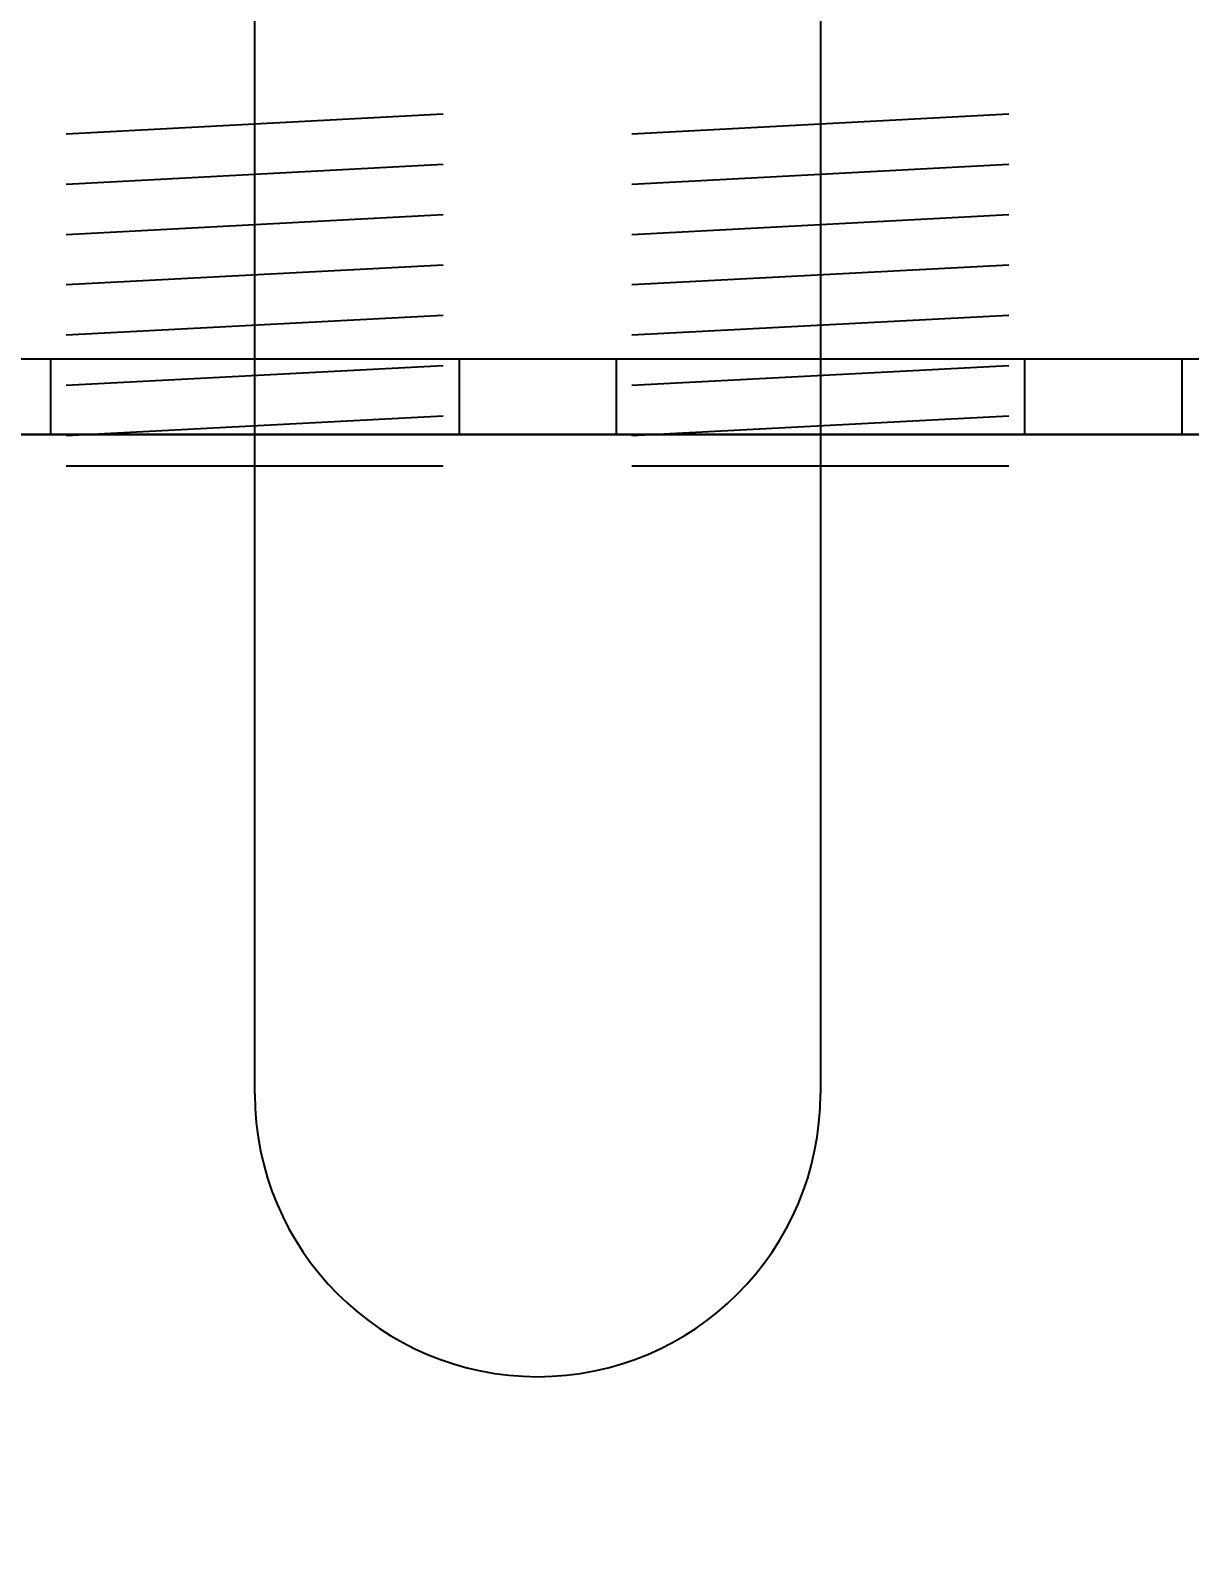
# Model space of a CAD drawing. Header units: millimetres. Extents: x 198973 to 311338, y 50799 to 196797.
# Drawn here: x 213985.5 to 214170, y 87119.6 to 87361.7 of the extents above; entities that cross this region are included whole.
import ezdxf

# ---------------------------------------------------------------- set-up
doc = ezdxf.new("R2010")
doc.units = ezdxf.units.MM
doc.header["$LTSCALE"] = 1000
doc.layers.add('PUB_HATCH', color=8, linetype='Continuous')
doc.layers.add('STAIR', color=2, linetype='Continuous')
doc.styles.add('DIM_FONT', font='SIMPLEX.shx', dxfattribs={"width": 0.8})
doc.dimstyles.new('DIMN', dxfattribs={"dimtxt": 300, "dimasz": 1, "dimexe": 250, "dimexo": 300, "dimgap": 150, "dimtad": 1, "dimdec": 0, "dimzin": 0, "dimdsep": 46, "dimtxsty": 'DIM_FONT', "dimblk": '_DIMX', "dimcen": 0.09, "dimclrt": 7, "dimadec": 0, "dimazin": 0, "dimtfac": 1, "dimtdec": 0, "dimtix": 1, "dimtmove": 2, "dimatfit": 3, "dimldrblk": '_DIMX', "dimfxl": 1, "dimtolj": 1, "dimtzin": 0, "dimarcsym": 0})

# ---------------------------------------------------------------- blocks, each defined once
blk = doc.blocks.new('*D170')
at = {"layer": 'DEFPOINTS', "color": 0, "transparency": 16777216}
for p in [(220053.9, 103465.69), (218616.23, 101503.41), (208116.23, 81103.41)]:
    blk.add_point(p, dxfattribs=at)
at = {"layer": 'STAIR', "color": 0, "lineweight": -2, "transparency": 16777216}
for p, q in [((220053.9, 103463.69), (220053.9, 104644.26)), ((218616.23, 103461.69), (220053.9, 103463.69)), ((218616.23, 101803.41), (218616.23, 103461.69))]:
    blk.add_line(p, q, dxfattribs=at)
at = {"layer": 'STAIR', "color": 7, "transparency": 16777216, "insert": (219753.9, 104129.97), "char_height": 300, "attachment_point": 5, "rotation": 90, "style": 'DIM_FONT'}
blk.add_mtext('\\A1;10500', dxfattribs=at)
blk = doc.blocks.new('_DIMX')
blk.add_line((-150, 0), (150, 0))
at = {"const_width": 50}
blk.add_lwpolyline([(-70, -70), (70, 70)], dxfattribs=at)
blk = doc.blocks.new('*D171')
at = {"layer": 'DEFPOINTS', "color": 0, "transparency": 16777216}
for p in [(221109.59, 103729.45), (218616.23, 101503.41), (208116.23, 81103.41)]:
    blk.add_point(p, dxfattribs=at)
at = {"layer": 'STAIR', "color": 0, "lineweight": -2, "transparency": 16777216}
for p, q in [((221105.59, 101503.41), (221107.59, 103729.45)), ((221107.59, 103729.45), (222333.87, 103729.45)), ((218916.23, 101503.41), (221105.59, 101503.41))]:
    blk.add_line(p, q, dxfattribs=at)
at = {"layer": 'STAIR', "color": 7, "transparency": 16777216, "insert": (221796.73, 104029.45), "char_height": 300, "attachment_point": 5, "style": 'DIM_FONT'}
blk.add_mtext('\\A1;20400', dxfattribs=at)

msp = doc.modelspace()

# ---------------------------------------------------------------- linework, layer by layer
at = {"layer": 'PUB_HATCH'}
for p, q in [((214021.23, 87192.41), (214021.23, 88214.41)), ((214111.23, 88214.41), (214111.23, 87192.41)), ((213626.23, 87309.41), (215406.23, 87309.41)), ((213626.23, 87297.41), (215406.23, 87297.41)), ((215223.73, 87297.41), (213808.73, 87297.41))]:
    msp.add_line(p, q, dxfattribs=at)
at = {"layer": 'PUB_HATCH', "ltscale": 0.5}
for p, q in [((214051.23, 87348.37), (213991.23, 87345.22)), ((214051.23, 87348.37), (213991.23, 87345.22)), ((214051.23, 87348.37), (213991.23, 87345.22)), ((214051.23, 87348.37), (213991.23, 87345.22)), ((214051.23, 87348.37), (213991.23, 87345.22)), ((214051.23, 87348.37), (213991.23, 87345.22)), ((214051.23, 87348.37), (213991.23, 87345.22)), ((214051.23, 87348.37), (213991.23, 87345.22)), ((214051.23, 87348.37), (213991.23, 87345.22)), ((214051.23, 87348.37), (213991.23, 87345.22)), ((214051.23, 87348.37), (213991.23, 87345.22)), ((214051.23, 87348.37), (213991.23, 87345.22)), ((214051.23, 87348.37), (213991.23, 87345.22)), ((214051.23, 87348.37), (213991.23, 87345.22)), ((214051.23, 87348.37), (213991.23, 87345.22)), ((214051.23, 87348.37), (213991.23, 87345.22)), ((214051.23, 87348.37), (213991.23, 87345.22)), ((214051.23, 87348.37), (213991.23, 87345.22)), ((214051.23, 87348.37), (213991.23, 87345.22)), ((214051.23, 87348.37), (213991.23, 87345.22)), ((214051.23, 87348.37), (213991.23, 87345.22)), ((214051.23, 87348.37), (213991.23, 87345.22)), ((214051.23, 87348.37), (213991.23, 87345.22)), ((214051.23, 87348.37), (213991.23, 87345.22)), ((214051.23, 87348.37), (213991.23, 87345.22)), ((214051.23, 87348.37), (213991.23, 87345.22)), ((214051.23, 87348.37), (213991.23, 87345.22)), ((214051.23, 87348.37), (213991.23, 87345.22)), ((214051.23, 87348.37), (213991.23, 87345.22)), ((214051.23, 87348.37), (213991.23, 87345.22)), ((214051.23, 87348.37), (213991.23, 87345.22)), ((214051.23, 87348.37), (213991.23, 87345.22)), ((214051.23, 87348.37), (213991.23, 87345.22)), ((214051.23, 87348.37), (213991.23, 87345.22)), ((214051.23, 87348.37), (213991.23, 87345.22)), ((214051.23, 87348.37), (213991.23, 87345.22)), ((214051.23, 87348.37), (213991.23, 87345.22)), ((214051.23, 87348.37), (213991.23, 87345.22)), ((214051.23, 87348.37), (213991.23, 87345.22)), ((214051.23, 87348.37), (213991.23, 87345.22)), ((214051.23, 87348.37), (213991.23, 87345.22)), ((214051.23, 87348.37), (213991.23, 87345.22)), ((214051.23, 87348.37), (213991.23, 87345.22)), ((214051.23, 87348.37), (213991.23, 87345.22)), ((214051.23, 87348.37), (213991.23, 87345.22)), ((214051.23, 87348.37), (213991.23, 87345.22)), ((214051.23, 87348.37), (213991.23, 87345.22)), ((214051.23, 87348.37), (213991.23, 87345.22)), ((214051.23, 87348.37), (213991.23, 87345.22)), ((214051.23, 87348.37), (213991.23, 87345.22)), ((214051.23, 87348.37), (213991.23, 87345.22)), ((214051.23, 87348.37), (213991.23, 87345.22)), ((214141.23, 87348.37), (214081.23, 87345.22)), ((214141.23, 87348.37), (214081.23, 87345.22)), ((214141.23, 87348.37), (214081.23, 87345.22)), ((214141.23, 87348.37), (214081.23, 87345.22)), ((214141.23, 87348.37), (214081.23, 87345.22)), ((214141.23, 87348.37), (214081.23, 87345.22)), ((214141.23, 87348.37), (214081.23, 87345.22)), ((214141.23, 87348.37), (214081.23, 87345.22)), ((214141.23, 87348.37), (214081.23, 87345.22)), ((214141.23, 87348.37), (214081.23, 87345.22)), ((214141.23, 87348.37), (214081.23, 87345.22)), ((214141.23, 87348.37), (214081.23, 87345.22)), ((214141.23, 87348.37), (214081.23, 87345.22)), ((214141.23, 87348.37), (214081.23, 87345.22)), ((214141.23, 87348.37), (214081.23, 87345.22)), ((214141.23, 87348.37), (214081.23, 87345.22)), ((214141.23, 87348.37), (214081.23, 87345.22)), ((214141.23, 87348.37), (214081.23, 87345.22)), ((214141.23, 87348.37), (214081.23, 87345.22)), ((214141.23, 87348.37), (214081.23, 87345.22)), ((214141.23, 87348.37), (214081.23, 87345.22)), ((214141.23, 87348.37), (214081.23, 87345.22)), ((214141.23, 87348.37), (214081.23, 87345.22)), ((214141.23, 87348.37), (214081.23, 87345.22)), ((214141.23, 87348.37), (214081.23, 87345.22)), ((214141.23, 87348.37), (214081.23, 87345.22)), ((214141.23, 87348.37), (214081.23, 87345.22)), ((214141.23, 87348.37), (214081.23, 87345.22)), ((214141.23, 87348.37), (214081.23, 87345.22)), ((214141.23, 87348.37), (214081.23, 87345.22)), ((214141.23, 87348.37), (214081.23, 87345.22)), ((214141.23, 87348.37), (214081.23, 87345.22)), ((214141.23, 87348.37), (214081.23, 87345.22)), ((214141.23, 87348.37), (214081.23, 87345.22)), ((214141.23, 87348.37), (214081.23, 87345.22)), ((214141.23, 87348.37), (214081.23, 87345.22)), ((214141.23, 87348.37), (214081.23, 87345.22)), ((214141.23, 87348.37), (214081.23, 87345.22)), ((214141.23, 87348.37), (214081.23, 87345.22)), ((214141.23, 87348.37), (214081.23, 87345.22)), ((214141.23, 87348.37), (214081.23, 87345.22)), ((214141.23, 87348.37), (214081.23, 87345.22)), ((214141.23, 87348.37), (214081.23, 87345.22)), ((214141.23, 87348.37), (214081.23, 87345.22)), ((214141.23, 87348.37), (214081.23, 87345.22)), ((214141.23, 87348.37), (214081.23, 87345.22)), ((214141.23, 87348.37), (214081.23, 87345.22)), ((214141.23, 87348.37), (214081.23, 87345.22)), ((214141.23, 87348.37), (214081.23, 87345.22)), ((214141.23, 87348.37), (214081.23, 87345.22)), ((214141.23, 87348.37), (214081.23, 87345.22)), ((214141.23, 87348.37), (214081.23, 87345.22)), ((214051.23, 87340.36), (213991.23, 87337.21)), ((214051.23, 87340.36), (213991.23, 87337.21)), ((214051.23, 87340.36), (213991.23, 87337.21)), ((214051.23, 87340.36), (213991.23, 87337.21)), ((214051.23, 87340.36), (213991.23, 87337.21)), ((214051.23, 87340.36), (213991.23, 87337.21)), ((214051.23, 87340.36), (213991.23, 87337.21)), ((214051.23, 87340.36), (213991.23, 87337.21)), ((214051.23, 87340.36), (213991.23, 87337.21)), ((214051.23, 87340.36), (213991.23, 87337.21)), ((214051.23, 87340.36), (213991.23, 87337.21)), ((214051.23, 87340.36), (213991.23, 87337.21)), ((214051.23, 87340.36), (213991.23, 87337.21)), ((214051.23, 87340.36), (213991.23, 87337.21)), ((214051.23, 87340.36), (213991.23, 87337.21)), ((214051.23, 87340.36), (213991.23, 87337.21)), ((214051.23, 87340.36), (213991.23, 87337.21)), ((214051.23, 87340.36), (213991.23, 87337.21)), ((214051.23, 87340.36), (213991.23, 87337.21)), ((214051.23, 87340.36), (213991.23, 87337.21)), ((214051.23, 87340.36), (213991.23, 87337.21)), ((214051.23, 87340.36), (213991.23, 87337.21)), ((214051.23, 87340.36), (213991.23, 87337.21)), ((214051.23, 87340.36), (213991.23, 87337.21)), ((214051.23, 87340.36), (213991.23, 87337.21)), ((214051.23, 87340.36), (213991.23, 87337.21)), ((214051.23, 87340.36), (213991.23, 87337.21)), ((214051.23, 87340.36), (213991.23, 87337.21)), ((214051.23, 87340.36), (213991.23, 87337.21)), ((214051.23, 87340.36), (213991.23, 87337.21)), ((214051.23, 87340.36), (213991.23, 87337.21)), ((214051.23, 87340.36), (213991.23, 87337.21)), ((214051.23, 87340.36), (213991.23, 87337.21)), ((214051.23, 87340.36), (213991.23, 87337.21)), ((214051.23, 87340.36), (213991.23, 87337.21)), ((214051.23, 87340.36), (213991.23, 87337.21)), ((214051.23, 87340.36), (213991.23, 87337.21)), ((214051.23, 87340.36), (213991.23, 87337.21)), ((214051.23, 87340.36), (213991.23, 87337.21)), ((214051.23, 87340.36), (213991.23, 87337.21)), ((214051.23, 87340.36), (213991.23, 87337.21)), ((214051.23, 87340.36), (213991.23, 87337.21)), ((214051.23, 87340.36), (213991.23, 87337.21)), ((214051.23, 87340.36), (213991.23, 87337.21)), ((214051.23, 87340.36), (213991.23, 87337.21)), ((214051.23, 87340.36), (213991.23, 87337.21)), ((214051.23, 87340.36), (213991.23, 87337.21)), ((214051.23, 87340.36), (213991.23, 87337.21)), ((214051.23, 87340.36), (213991.23, 87337.21)), ((214051.23, 87340.36), (213991.23, 87337.21)), ((214051.23, 87340.36), (213991.23, 87337.21)), ((214051.23, 87340.36), (213991.23, 87337.21)), ((214141.23, 87340.36), (214081.23, 87337.21)), ((214141.23, 87340.36), (214081.23, 87337.21)), ((214141.23, 87340.36), (214081.23, 87337.21)), ((214141.23, 87340.36), (214081.23, 87337.21)), ((214141.23, 87340.36), (214081.23, 87337.21)), ((214141.23, 87340.36), (214081.23, 87337.21)), ((214141.23, 87340.36), (214081.23, 87337.21)), ((214141.23, 87340.36), (214081.23, 87337.21)), ((214141.23, 87340.36), (214081.23, 87337.21)), ((214141.23, 87340.36), (214081.23, 87337.21)), ((214141.23, 87340.36), (214081.23, 87337.21)), ((214141.23, 87340.36), (214081.23, 87337.21)), ((214141.23, 87340.36), (214081.23, 87337.21)), ((214141.23, 87340.36), (214081.23, 87337.21)), ((214141.23, 87340.36), (214081.23, 87337.21)), ((214141.23, 87340.36), (214081.23, 87337.21)), ((214141.23, 87340.36), (214081.23, 87337.21)), ((214141.23, 87340.36), (214081.23, 87337.21)), ((214141.23, 87340.36), (214081.23, 87337.21)), ((214141.23, 87340.36), (214081.23, 87337.21)), ((214141.23, 87340.36), (214081.23, 87337.21)), ((214141.23, 87340.36), (214081.23, 87337.21)), ((214141.23, 87340.36), (214081.23, 87337.21)), ((214141.23, 87340.36), (214081.23, 87337.21)), ((214141.23, 87340.36), (214081.23, 87337.21)), ((214141.23, 87340.36), (214081.23, 87337.21)), ((214141.23, 87340.36), (214081.23, 87337.21)), ((214141.23, 87340.36), (214081.23, 87337.21)), ((214141.23, 87340.36), (214081.23, 87337.21)), ((214141.23, 87340.36), (214081.23, 87337.21)), ((214141.23, 87340.36), (214081.23, 87337.21)), ((214141.23, 87340.36), (214081.23, 87337.21)), ((214141.23, 87340.36), (214081.23, 87337.21)), ((214141.23, 87340.36), (214081.23, 87337.21)), ((214141.23, 87340.36), (214081.23, 87337.21)), ((214141.23, 87340.36), (214081.23, 87337.21)), ((214141.23, 87340.36), (214081.23, 87337.21)), ((214141.23, 87340.36), (214081.23, 87337.21)), ((214141.23, 87340.36), (214081.23, 87337.21)), ((214141.23, 87340.36), (214081.23, 87337.21)), ((214141.23, 87340.36), (214081.23, 87337.21)), ((214141.23, 87340.36), (214081.23, 87337.21)), ((214141.23, 87340.36), (214081.23, 87337.21)), ((214141.23, 87340.36), (214081.23, 87337.21)), ((214141.23, 87340.36), (214081.23, 87337.21)), ((214141.23, 87340.36), (214081.23, 87337.21)), ((214141.23, 87340.36), (214081.23, 87337.21)), ((214141.23, 87340.36), (214081.23, 87337.21)), ((214141.23, 87340.36), (214081.23, 87337.21)), ((214141.23, 87340.36), (214081.23, 87337.21)), ((214141.23, 87340.36), (214081.23, 87337.21)), ((214141.23, 87340.36), (214081.23, 87337.21)), ((214051.23, 87332.35), (213991.23, 87329.2)), ((214051.23, 87332.35), (213991.23, 87329.2)), ((214051.23, 87332.35), (213991.23, 87329.2)), ((214051.23, 87332.35), (213991.23, 87329.2)), ((214051.23, 87332.35), (213991.23, 87329.2)), ((214051.23, 87332.35), (213991.23, 87329.2)), ((214051.23, 87332.35), (213991.23, 87329.2)), ((214051.23, 87332.35), (213991.23, 87329.2)), ((214051.23, 87332.35), (213991.23, 87329.2)), ((214051.23, 87332.35), (213991.23, 87329.2)), ((214051.23, 87332.35), (213991.23, 87329.2)), ((214051.23, 87332.35), (213991.23, 87329.2)), ((214051.23, 87332.35), (213991.23, 87329.2)), ((214051.23, 87332.35), (213991.23, 87329.2)), ((214051.23, 87332.35), (213991.23, 87329.2)), ((214051.23, 87332.35), (213991.23, 87329.2)), ((214051.23, 87332.35), (213991.23, 87329.2)), ((214051.23, 87332.35), (213991.23, 87329.2)), ((214051.23, 87332.35), (213991.23, 87329.2)), ((214051.23, 87332.35), (213991.23, 87329.2)), ((214051.23, 87332.35), (213991.23, 87329.2)), ((214051.23, 87332.35), (213991.23, 87329.2)), ((214051.23, 87332.35), (213991.23, 87329.2)), ((214051.23, 87332.35), (213991.23, 87329.2)), ((214051.23, 87332.35), (213991.23, 87329.2)), ((214051.23, 87332.35), (213991.23, 87329.2)), ((214051.23, 87332.35), (213991.23, 87329.2)), ((214051.23, 87332.35), (213991.23, 87329.2)), ((214051.23, 87332.35), (213991.23, 87329.2)), ((214051.23, 87332.35), (213991.23, 87329.2)), ((214051.23, 87332.35), (213991.23, 87329.2)), ((214051.23, 87332.35), (213991.23, 87329.2)), ((214051.23, 87332.35), (213991.23, 87329.2)), ((214051.23, 87332.35), (213991.23, 87329.2)), ((214051.23, 87332.35), (213991.23, 87329.2)), ((214051.23, 87332.35), (213991.23, 87329.2)), ((214051.23, 87332.35), (213991.23, 87329.2)), ((214051.23, 87332.35), (213991.23, 87329.2)), ((214051.23, 87332.35), (213991.23, 87329.2)), ((214051.23, 87332.35), (213991.23, 87329.2)), ((214051.23, 87332.35), (213991.23, 87329.2)), ((214051.23, 87332.35), (213991.23, 87329.2)), ((214051.23, 87332.35), (213991.23, 87329.2)), ((214051.23, 87332.35), (213991.23, 87329.2)), ((214051.23, 87332.35), (213991.23, 87329.2)), ((214051.23, 87332.35), (213991.23, 87329.2)), ((214051.23, 87332.35), (213991.23, 87329.2)), ((214051.23, 87332.35), (213991.23, 87329.2)), ((214051.23, 87332.35), (213991.23, 87329.2)), ((214051.23, 87332.35), (213991.23, 87329.2)), ((214051.23, 87332.35), (213991.23, 87329.2)), ((214051.23, 87332.35), (213991.23, 87329.2)), ((214141.23, 87332.35), (214081.23, 87329.2)), ((214141.23, 87332.35), (214081.23, 87329.2)), ((214141.23, 87332.35), (214081.23, 87329.2)), ((214141.23, 87332.35), (214081.23, 87329.2)), ((214141.23, 87332.35), (214081.23, 87329.2)), ((214141.23, 87332.35), (214081.23, 87329.2)), ((214141.23, 87332.35), (214081.23, 87329.2)), ((214141.23, 87332.35), (214081.23, 87329.2)), ((214141.23, 87332.35), (214081.23, 87329.2)), ((214141.23, 87332.35), (214081.23, 87329.2)), ((214141.23, 87332.35), (214081.23, 87329.2)), ((214141.23, 87332.35), (214081.23, 87329.2)), ((214141.23, 87332.35), (214081.23, 87329.2)), ((214141.23, 87332.35), (214081.23, 87329.2)), ((214141.23, 87332.35), (214081.23, 87329.2)), ((214141.23, 87332.35), (214081.23, 87329.2)), ((214141.23, 87332.35), (214081.23, 87329.2)), ((214141.23, 87332.35), (214081.23, 87329.2)), ((214141.23, 87332.35), (214081.23, 87329.2)), ((214141.23, 87332.35), (214081.23, 87329.2)), ((214141.23, 87332.35), (214081.23, 87329.2)), ((214141.23, 87332.35), (214081.23, 87329.2)), ((214141.23, 87332.35), (214081.23, 87329.2)), ((214141.23, 87332.35), (214081.23, 87329.2)), ((214141.23, 87332.35), (214081.23, 87329.2)), ((214141.23, 87332.35), (214081.23, 87329.2)), ((214141.23, 87332.35), (214081.23, 87329.2)), ((214141.23, 87332.35), (214081.23, 87329.2)), ((214141.23, 87332.35), (214081.23, 87329.2)), ((214141.23, 87332.35), (214081.23, 87329.2)), ((214141.23, 87332.35), (214081.23, 87329.2)), ((214141.23, 87332.35), (214081.23, 87329.2)), ((214141.23, 87332.35), (214081.23, 87329.2)), ((214141.23, 87332.35), (214081.23, 87329.2)), ((214141.23, 87332.35), (214081.23, 87329.2)), ((214141.23, 87332.35), (214081.23, 87329.2)), ((214141.23, 87332.35), (214081.23, 87329.2)), ((214141.23, 87332.35), (214081.23, 87329.2)), ((214141.23, 87332.35), (214081.23, 87329.2)), ((214141.23, 87332.35), (214081.23, 87329.2)), ((214141.23, 87332.35), (214081.23, 87329.2)), ((214141.23, 87332.35), (214081.23, 87329.2)), ((214141.23, 87332.35), (214081.23, 87329.2)), ((214141.23, 87332.35), (214081.23, 87329.2)), ((214141.23, 87332.35), (214081.23, 87329.2)), ((214141.23, 87332.35), (214081.23, 87329.2)), ((214141.23, 87332.35), (214081.23, 87329.2)), ((214141.23, 87332.35), (214081.23, 87329.2)), ((214141.23, 87332.35), (214081.23, 87329.2)), ((214141.23, 87332.35), (214081.23, 87329.2)), ((214141.23, 87332.35), (214081.23, 87329.2)), ((214141.23, 87332.35), (214081.23, 87329.2)), ((214051.23, 87324.34), (213991.23, 87321.19)), ((214051.23, 87324.34), (213991.23, 87321.19)), ((214051.23, 87324.34), (213991.23, 87321.19)), ((214051.23, 87324.34), (213991.23, 87321.19)), ((214051.23, 87324.34), (213991.23, 87321.19)), ((214051.23, 87324.34), (213991.23, 87321.19)), ((214051.23, 87324.34), (213991.23, 87321.19)), ((214051.23, 87324.34), (213991.23, 87321.19)), ((214051.23, 87324.34), (213991.23, 87321.19)), ((214051.23, 87324.34), (213991.23, 87321.19)), ((214051.23, 87324.34), (213991.23, 87321.19)), ((214051.23, 87324.34), (213991.23, 87321.19)), ((214051.23, 87324.34), (213991.23, 87321.19)), ((214051.23, 87324.34), (213991.23, 87321.19)), ((214051.23, 87324.34), (213991.23, 87321.19)), ((214051.23, 87324.34), (213991.23, 87321.19)), ((214051.23, 87324.34), (213991.23, 87321.19)), ((214051.23, 87324.34), (213991.23, 87321.19)), ((214051.23, 87324.34), (213991.23, 87321.19)), ((214051.23, 87324.34), (213991.23, 87321.19)), ((214051.23, 87324.34), (213991.23, 87321.19)), ((214051.23, 87324.34), (213991.23, 87321.19)), ((214051.23, 87324.34), (213991.23, 87321.19)), ((214051.23, 87324.34), (213991.23, 87321.19)), ((214051.23, 87324.34), (213991.23, 87321.19)), ((214051.23, 87324.34), (213991.23, 87321.19)), ((214051.23, 87324.34), (213991.23, 87321.19)), ((214051.23, 87324.34), (213991.23, 87321.19)), ((214051.23, 87324.34), (213991.23, 87321.19)), ((214051.23, 87324.34), (213991.23, 87321.19)), ((214051.23, 87324.34), (213991.23, 87321.19)), ((214051.23, 87324.34), (213991.23, 87321.19)), ((214051.23, 87324.34), (213991.23, 87321.19)), ((214051.23, 87324.34), (213991.23, 87321.19)), ((214051.23, 87324.34), (213991.23, 87321.19)), ((214051.23, 87324.34), (213991.23, 87321.19)), ((214051.23, 87324.34), (213991.23, 87321.19)), ((214051.23, 87324.34), (213991.23, 87321.19)), ((214051.23, 87324.34), (213991.23, 87321.19)), ((214051.23, 87324.34), (213991.23, 87321.19)), ((214051.23, 87324.34), (213991.23, 87321.19)), ((214051.23, 87324.34), (213991.23, 87321.19)), ((214051.23, 87324.34), (213991.23, 87321.19)), ((214051.23, 87324.34), (213991.23, 87321.19)), ((214051.23, 87324.34), (213991.23, 87321.19)), ((214051.23, 87324.34), (213991.23, 87321.19)), ((214051.23, 87324.34), (213991.23, 87321.19)), ((214051.23, 87324.34), (213991.23, 87321.19)), ((214051.23, 87324.34), (213991.23, 87321.19)), ((214051.23, 87324.34), (213991.23, 87321.19)), ((214051.23, 87324.34), (213991.23, 87321.19)), ((214051.23, 87324.34), (213991.23, 87321.19)), ((214141.23, 87324.34), (214081.23, 87321.19)), ((214141.23, 87324.34), (214081.23, 87321.19)), ((214141.23, 87324.34), (214081.23, 87321.19)), ((214141.23, 87324.34), (214081.23, 87321.19)), ((214141.23, 87324.34), (214081.23, 87321.19)), ((214141.23, 87324.34), (214081.23, 87321.19)), ((214141.23, 87324.34), (214081.23, 87321.19)), ((214141.23, 87324.34), (214081.23, 87321.19)), ((214141.23, 87324.34), (214081.23, 87321.19)), ((214141.23, 87324.34), (214081.23, 87321.19)), ((214141.23, 87324.34), (214081.23, 87321.19)), ((214141.23, 87324.34), (214081.23, 87321.19)), ((214141.23, 87324.34), (214081.23, 87321.19)), ((214141.23, 87324.34), (214081.23, 87321.19)), ((214141.23, 87324.34), (214081.23, 87321.19)), ((214141.23, 87324.34), (214081.23, 87321.19)), ((214141.23, 87324.34), (214081.23, 87321.19)), ((214141.23, 87324.34), (214081.23, 87321.19)), ((214141.23, 87324.34), (214081.23, 87321.19)), ((214141.23, 87324.34), (214081.23, 87321.19)), ((214141.23, 87324.34), (214081.23, 87321.19)), ((214141.23, 87324.34), (214081.23, 87321.19)), ((214141.23, 87324.34), (214081.23, 87321.19)), ((214141.23, 87324.34), (214081.23, 87321.19)), ((214141.23, 87324.34), (214081.23, 87321.19)), ((214141.23, 87324.34), (214081.23, 87321.19)), ((214141.23, 87324.34), (214081.23, 87321.19)), ((214141.23, 87324.34), (214081.23, 87321.19)), ((214141.23, 87324.34), (214081.23, 87321.19)), ((214141.23, 87324.34), (214081.23, 87321.19)), ((214141.23, 87324.34), (214081.23, 87321.19)), ((214141.23, 87324.34), (214081.23, 87321.19)), ((214141.23, 87324.34), (214081.23, 87321.19)), ((214141.23, 87324.34), (214081.23, 87321.19)), ((214141.23, 87324.34), (214081.23, 87321.19)), ((214141.23, 87324.34), (214081.23, 87321.19)), ((214141.23, 87324.34), (214081.23, 87321.19)), ((214141.23, 87324.34), (214081.23, 87321.19)), ((214141.23, 87324.34), (214081.23, 87321.19)), ((214141.23, 87324.34), (214081.23, 87321.19)), ((214141.23, 87324.34), (214081.23, 87321.19)), ((214141.23, 87324.34), (214081.23, 87321.19)), ((214141.23, 87324.34), (214081.23, 87321.19)), ((214141.23, 87324.34), (214081.23, 87321.19)), ((214141.23, 87324.34), (214081.23, 87321.19)), ((214141.23, 87324.34), (214081.23, 87321.19)), ((214141.23, 87324.34), (214081.23, 87321.19)), ((214141.23, 87324.34), (214081.23, 87321.19)), ((214141.23, 87324.34), (214081.23, 87321.19)), ((214141.23, 87324.34), (214081.23, 87321.19)), ((214141.23, 87324.34), (214081.23, 87321.19)), ((214141.23, 87324.34), (214081.23, 87321.19)), ((214051.23, 87316.33), (213991.23, 87313.18)), ((214051.23, 87316.33), (213991.23, 87313.18)), ((214051.23, 87316.33), (213991.23, 87313.18)), ((214051.23, 87316.33), (213991.23, 87313.18)), ((214051.23, 87316.33), (213991.23, 87313.18)), ((214051.23, 87316.33), (213991.23, 87313.18)), ((214051.23, 87316.33), (213991.23, 87313.18)), ((214051.23, 87316.33), (213991.23, 87313.18)), ((214051.23, 87316.33), (213991.23, 87313.18)), ((214051.23, 87316.33), (213991.23, 87313.18)), ((214051.23, 87316.33), (213991.23, 87313.18)), ((214051.23, 87316.33), (213991.23, 87313.18)), ((214051.23, 87316.33), (213991.23, 87313.18)), ((214051.23, 87316.33), (213991.23, 87313.18)), ((214051.23, 87316.33), (213991.23, 87313.18)), ((214051.23, 87316.33), (213991.23, 87313.18)), ((214051.23, 87316.33), (213991.23, 87313.18)), ((214051.23, 87316.33), (213991.23, 87313.18)), ((214051.23, 87316.33), (213991.23, 87313.18)), ((214051.23, 87316.33), (213991.23, 87313.18)), ((214051.23, 87316.33), (213991.23, 87313.18)), ((214051.23, 87316.33), (213991.23, 87313.18)), ((214051.23, 87316.33), (213991.23, 87313.18)), ((214051.23, 87316.33), (213991.23, 87313.18)), ((214051.23, 87316.33), (213991.23, 87313.18)), ((214051.23, 87316.33), (213991.23, 87313.18)), ((214051.23, 87316.33), (213991.23, 87313.18)), ((214051.23, 87316.33), (213991.23, 87313.18)), ((214051.23, 87316.33), (213991.23, 87313.18)), ((214051.23, 87316.33), (213991.23, 87313.18)), ((214051.23, 87316.33), (213991.23, 87313.18)), ((214051.23, 87316.33), (213991.23, 87313.18)), ((214051.23, 87316.33), (213991.23, 87313.18)), ((214051.23, 87316.33), (213991.23, 87313.18)), ((214051.23, 87316.33), (213991.23, 87313.18)), ((214051.23, 87316.33), (213991.23, 87313.18)), ((214051.23, 87316.33), (213991.23, 87313.18)), ((214051.23, 87316.33), (213991.23, 87313.18)), ((214051.23, 87316.33), (213991.23, 87313.18)), ((214051.23, 87316.33), (213991.23, 87313.18)), ((214051.23, 87316.33), (213991.23, 87313.18)), ((214051.23, 87316.33), (213991.23, 87313.18)), ((214051.23, 87316.33), (213991.23, 87313.18)), ((214051.23, 87316.33), (213991.23, 87313.18)), ((214051.23, 87316.33), (213991.23, 87313.18)), ((214051.23, 87316.33), (213991.23, 87313.18)), ((214051.23, 87316.33), (213991.23, 87313.18)), ((214051.23, 87316.33), (213991.23, 87313.18)), ((214051.23, 87316.33), (213991.23, 87313.18)), ((214051.23, 87316.33), (213991.23, 87313.18)), ((214051.23, 87316.33), (213991.23, 87313.18)), ((214051.23, 87316.33), (213991.23, 87313.18)), ((214141.23, 87316.33), (214081.23, 87313.18)), ((214141.23, 87316.33), (214081.23, 87313.18)), ((214141.23, 87316.33), (214081.23, 87313.18)), ((214141.23, 87316.33), (214081.23, 87313.18)), ((214141.23, 87316.33), (214081.23, 87313.18)), ((214141.23, 87316.33), (214081.23, 87313.18)), ((214141.23, 87316.33), (214081.23, 87313.18)), ((214141.23, 87316.33), (214081.23, 87313.18)), ((214141.23, 87316.33), (214081.23, 87313.18)), ((214141.23, 87316.33), (214081.23, 87313.18)), ((214141.23, 87316.33), (214081.23, 87313.18)), ((214141.23, 87316.33), (214081.23, 87313.18)), ((214141.23, 87316.33), (214081.23, 87313.18)), ((214141.23, 87316.33), (214081.23, 87313.18)), ((214141.23, 87316.33), (214081.23, 87313.18)), ((214141.23, 87316.33), (214081.23, 87313.18)), ((214141.23, 87316.33), (214081.23, 87313.18)), ((214141.23, 87316.33), (214081.23, 87313.18)), ((214141.23, 87316.33), (214081.23, 87313.18)), ((214141.23, 87316.33), (214081.23, 87313.18)), ((214141.23, 87316.33), (214081.23, 87313.18)), ((214141.23, 87316.33), (214081.23, 87313.18)), ((214141.23, 87316.33), (214081.23, 87313.18)), ((214141.23, 87316.33), (214081.23, 87313.18)), ((214141.23, 87316.33), (214081.23, 87313.18)), ((214141.23, 87316.33), (214081.23, 87313.18)), ((214141.23, 87316.33), (214081.23, 87313.18)), ((214141.23, 87316.33), (214081.23, 87313.18)), ((214141.23, 87316.33), (214081.23, 87313.18)), ((214141.23, 87316.33), (214081.23, 87313.18)), ((214141.23, 87316.33), (214081.23, 87313.18)), ((214141.23, 87316.33), (214081.23, 87313.18)), ((214141.23, 87316.33), (214081.23, 87313.18)), ((214141.23, 87316.33), (214081.23, 87313.18)), ((214141.23, 87316.33), (214081.23, 87313.18)), ((214141.23, 87316.33), (214081.23, 87313.18)), ((214141.23, 87316.33), (214081.23, 87313.18)), ((214141.23, 87316.33), (214081.23, 87313.18)), ((214141.23, 87316.33), (214081.23, 87313.18)), ((214141.23, 87316.33), (214081.23, 87313.18)), ((214141.23, 87316.33), (214081.23, 87313.18)), ((214141.23, 87316.33), (214081.23, 87313.18)), ((214141.23, 87316.33), (214081.23, 87313.18)), ((214141.23, 87316.33), (214081.23, 87313.18)), ((214141.23, 87316.33), (214081.23, 87313.18)), ((214141.23, 87316.33), (214081.23, 87313.18)), ((214141.23, 87316.33), (214081.23, 87313.18)), ((214141.23, 87316.33), (214081.23, 87313.18)), ((214141.23, 87316.33), (214081.23, 87313.18)), ((214141.23, 87316.33), (214081.23, 87313.18)), ((214141.23, 87316.33), (214081.23, 87313.18)), ((214141.23, 87316.33), (214081.23, 87313.18)), ((213988.73, 87309.41), (213988.73, 87297.41)), ((213988.73, 87309.41), (213988.73, 87297.41)), ((214053.73, 87309.41), (214053.73, 87297.41)), ((214053.73, 87309.41), (214053.73, 87297.41)), ((214078.73, 87309.41), (214078.73, 87297.41)), ((214078.73, 87309.41), (214078.73, 87297.41)), ((214143.73, 87309.41), (214143.73, 87297.41)), ((214143.73, 87309.41), (214143.73, 87297.41)), ((214168.73, 87309.41), (214168.73, 87297.41)), ((214168.73, 87309.41), (214168.73, 87297.41)), ((214051.23, 87308.31), (213991.23, 87305.17)), ((214051.23, 87308.31), (213991.23, 87305.17)), ((214051.23, 87308.31), (213991.23, 87305.17)), ((214051.23, 87308.31), (213991.23, 87305.17)), ((214051.23, 87308.31), (213991.23, 87305.17)), ((214051.23, 87308.31), (213991.23, 87305.17)), ((214051.23, 87308.31), (213991.23, 87305.17)), ((214051.23, 87308.31), (213991.23, 87305.17)), ((214051.23, 87308.31), (213991.23, 87305.17)), ((214051.23, 87308.31), (213991.23, 87305.17)), ((214051.23, 87308.31), (213991.23, 87305.17)), ((214051.23, 87308.31), (213991.23, 87305.17)), ((214051.23, 87308.31), (213991.23, 87305.17)), ((214051.23, 87308.31), (213991.23, 87305.17)), ((214051.23, 87308.31), (213991.23, 87305.17)), ((214051.23, 87308.31), (213991.23, 87305.17)), ((214051.23, 87308.31), (213991.23, 87305.17)), ((214051.23, 87308.31), (213991.23, 87305.17)), ((214051.23, 87308.31), (213991.23, 87305.17)), ((214051.23, 87308.31), (213991.23, 87305.17)), ((214051.23, 87308.31), (213991.23, 87305.17)), ((214051.23, 87308.31), (213991.23, 87305.17)), ((214051.23, 87308.31), (213991.23, 87305.17)), ((214051.23, 87308.31), (213991.23, 87305.17)), ((214051.23, 87308.31), (213991.23, 87305.17)), ((214051.23, 87308.31), (213991.23, 87305.17)), ((214051.23, 87308.31), (213991.23, 87305.17)), ((214051.23, 87308.31), (213991.23, 87305.17)), ((214051.23, 87308.31), (213991.23, 87305.17)), ((214051.23, 87308.31), (213991.23, 87305.17)), ((214051.23, 87308.31), (213991.23, 87305.17)), ((214051.23, 87308.31), (213991.23, 87305.17)), ((214051.23, 87308.31), (213991.23, 87305.17)), ((214051.23, 87308.31), (213991.23, 87305.17)), ((214051.23, 87308.31), (213991.23, 87305.17)), ((214051.23, 87308.31), (213991.23, 87305.17)), ((214051.23, 87308.31), (213991.23, 87305.17)), ((214051.23, 87308.31), (213991.23, 87305.17)), ((214051.23, 87308.31), (213991.23, 87305.17)), ((214051.23, 87308.31), (213991.23, 87305.17)), ((214051.23, 87308.31), (213991.23, 87305.17)), ((214051.23, 87308.31), (213991.23, 87305.17)), ((214051.23, 87308.31), (213991.23, 87305.17)), ((214051.23, 87308.31), (213991.23, 87305.17)), ((214051.23, 87308.31), (213991.23, 87305.17)), ((214051.23, 87308.31), (213991.23, 87305.17)), ((214051.23, 87308.31), (213991.23, 87305.17)), ((214051.23, 87308.31), (213991.23, 87305.17)), ((214051.23, 87308.31), (213991.23, 87305.17)), ((214051.23, 87308.31), (213991.23, 87305.17)), ((214051.23, 87308.31), (213991.23, 87305.17)), ((214051.23, 87308.31), (213991.23, 87305.17)), ((214141.23, 87308.31), (214081.23, 87305.17)), ((214141.23, 87308.31), (214081.23, 87305.17)), ((214141.23, 87308.31), (214081.23, 87305.17)), ((214141.23, 87308.31), (214081.23, 87305.17)), ((214141.23, 87308.31), (214081.23, 87305.17)), ((214141.23, 87308.31), (214081.23, 87305.17)), ((214141.23, 87308.31), (214081.23, 87305.17)), ((214141.23, 87308.31), (214081.23, 87305.17)), ((214141.23, 87308.31), (214081.23, 87305.17)), ((214141.23, 87308.31), (214081.23, 87305.17)), ((214141.23, 87308.31), (214081.23, 87305.17)), ((214141.23, 87308.31), (214081.23, 87305.17)), ((214141.23, 87308.31), (214081.23, 87305.17)), ((214141.23, 87308.31), (214081.23, 87305.17)), ((214141.23, 87308.31), (214081.23, 87305.17)), ((214141.23, 87308.31), (214081.23, 87305.17)), ((214141.23, 87308.31), (214081.23, 87305.17)), ((214141.23, 87308.31), (214081.23, 87305.17)), ((214141.23, 87308.31), (214081.23, 87305.17)), ((214141.23, 87308.31), (214081.23, 87305.17)), ((214141.23, 87308.31), (214081.23, 87305.17)), ((214141.23, 87308.31), (214081.23, 87305.17)), ((214141.23, 87308.31), (214081.23, 87305.17)), ((214141.23, 87308.31), (214081.23, 87305.17)), ((214141.23, 87308.31), (214081.23, 87305.17)), ((214141.23, 87308.31), (214081.23, 87305.17)), ((214141.23, 87308.31), (214081.23, 87305.17)), ((214141.23, 87308.31), (214081.23, 87305.17)), ((214141.23, 87308.31), (214081.23, 87305.17)), ((214141.23, 87308.31), (214081.23, 87305.17)), ((214141.23, 87308.31), (214081.23, 87305.17)), ((214141.23, 87308.31), (214081.23, 87305.17)), ((214141.23, 87308.31), (214081.23, 87305.17)), ((214141.23, 87308.31), (214081.23, 87305.17)), ((214141.23, 87308.31), (214081.23, 87305.17)), ((214141.23, 87308.31), (214081.23, 87305.17)), ((214141.23, 87308.31), (214081.23, 87305.17)), ((214141.23, 87308.31), (214081.23, 87305.17)), ((214141.23, 87308.31), (214081.23, 87305.17)), ((214141.23, 87308.31), (214081.23, 87305.17)), ((214141.23, 87308.31), (214081.23, 87305.17)), ((214141.23, 87308.31), (214081.23, 87305.17)), ((214141.23, 87308.31), (214081.23, 87305.17)), ((214141.23, 87308.31), (214081.23, 87305.17)), ((214141.23, 87308.31), (214081.23, 87305.17)), ((214141.23, 87308.31), (214081.23, 87305.17)), ((214141.23, 87308.31), (214081.23, 87305.17)), ((214141.23, 87308.31), (214081.23, 87305.17)), ((214141.23, 87308.31), (214081.23, 87305.17)), ((214141.23, 87308.31), (214081.23, 87305.17)), ((214141.23, 87308.31), (214081.23, 87305.17)), ((214141.23, 87308.31), (214081.23, 87305.17)), ((214051.23, 87300.3), (213991.23, 87297.16)), ((214051.23, 87300.3), (213991.23, 87297.16)), ((214051.23, 87300.3), (213991.23, 87297.16)), ((214051.23, 87300.3), (213991.23, 87297.16)), ((214051.23, 87300.3), (213991.23, 87297.16)), ((214051.23, 87300.3), (213991.23, 87297.16)), ((214051.23, 87300.3), (213991.23, 87297.16)), ((214051.23, 87300.3), (213991.23, 87297.16)), ((214051.23, 87300.3), (213991.23, 87297.16)), ((214051.23, 87300.3), (213991.23, 87297.16)), ((214051.23, 87300.3), (213991.23, 87297.16)), ((214051.23, 87300.3), (213991.23, 87297.16)), ((214051.23, 87300.3), (213991.23, 87297.16)), ((214051.23, 87300.3), (213991.23, 87297.16)), ((214051.23, 87300.3), (213991.23, 87297.16)), ((214051.23, 87300.3), (213991.23, 87297.16)), ((214051.23, 87300.3), (213991.23, 87297.16)), ((214051.23, 87300.3), (213991.23, 87297.16)), ((214051.23, 87300.3), (213991.23, 87297.16)), ((214051.23, 87300.3), (213991.23, 87297.16)), ((214051.23, 87300.3), (213991.23, 87297.16)), ((214051.23, 87300.3), (213991.23, 87297.16)), ((214051.23, 87300.3), (213991.23, 87297.16)), ((214051.23, 87300.3), (213991.23, 87297.16)), ((214051.23, 87300.3), (213991.23, 87297.16)), ((214051.23, 87300.3), (213991.23, 87297.16)), ((214051.23, 87300.3), (213991.23, 87297.16)), ((214051.23, 87300.3), (213991.23, 87297.16)), ((214051.23, 87300.3), (213991.23, 87297.16)), ((214051.23, 87300.3), (213991.23, 87297.16)), ((214051.23, 87300.3), (213991.23, 87297.16)), ((214051.23, 87300.3), (213991.23, 87297.16)), ((214051.23, 87300.3), (213991.23, 87297.16)), ((214051.23, 87300.3), (213991.23, 87297.16)), ((214051.23, 87300.3), (213991.23, 87297.16)), ((214051.23, 87300.3), (213991.23, 87297.16)), ((214051.23, 87300.3), (213991.23, 87297.16)), ((214051.23, 87300.3), (213991.23, 87297.16)), ((214051.23, 87300.3), (213991.23, 87297.16)), ((214051.23, 87300.3), (213991.23, 87297.16)), ((214051.23, 87300.3), (213991.23, 87297.16)), ((214051.23, 87300.3), (213991.23, 87297.16)), ((214051.23, 87300.3), (213991.23, 87297.16)), ((214051.23, 87300.3), (213991.23, 87297.16)), ((214051.23, 87300.3), (213991.23, 87297.16)), ((214051.23, 87300.3), (213991.23, 87297.16)), ((214051.23, 87300.3), (213991.23, 87297.16)), ((214051.23, 87300.3), (213991.23, 87297.16)), ((214051.23, 87300.3), (213991.23, 87297.16)), ((214051.23, 87300.3), (213991.23, 87297.16)), ((214051.23, 87300.3), (213991.23, 87297.16)), ((214051.23, 87300.3), (213991.23, 87297.16)), ((214141.23, 87300.3), (214081.23, 87297.16)), ((214141.23, 87300.3), (214081.23, 87297.16)), ((214141.23, 87300.3), (214081.23, 87297.16)), ((214141.23, 87300.3), (214081.23, 87297.16)), ((214141.23, 87300.3), (214081.23, 87297.16)), ((214141.23, 87300.3), (214081.23, 87297.16)), ((214141.23, 87300.3), (214081.23, 87297.16)), ((214141.23, 87300.3), (214081.23, 87297.16)), ((214141.23, 87300.3), (214081.23, 87297.16)), ((214141.23, 87300.3), (214081.23, 87297.16)), ((214141.23, 87300.3), (214081.23, 87297.16)), ((214141.23, 87300.3), (214081.23, 87297.16)), ((214141.23, 87300.3), (214081.23, 87297.16)), ((214141.23, 87300.3), (214081.23, 87297.16)), ((214141.23, 87300.3), (214081.23, 87297.16)), ((214141.23, 87300.3), (214081.23, 87297.16)), ((214141.23, 87300.3), (214081.23, 87297.16)), ((214141.23, 87300.3), (214081.23, 87297.16)), ((214141.23, 87300.3), (214081.23, 87297.16)), ((214141.23, 87300.3), (214081.23, 87297.16)), ((214141.23, 87300.3), (214081.23, 87297.16)), ((214141.23, 87300.3), (214081.23, 87297.16)), ((214141.23, 87300.3), (214081.23, 87297.16)), ((214141.23, 87300.3), (214081.23, 87297.16)), ((214141.23, 87300.3), (214081.23, 87297.16)), ((214141.23, 87300.3), (214081.23, 87297.16)), ((214141.23, 87300.3), (214081.23, 87297.16)), ((214141.23, 87300.3), (214081.23, 87297.16)), ((214141.23, 87300.3), (214081.23, 87297.16)), ((214141.23, 87300.3), (214081.23, 87297.16)), ((214141.23, 87300.3), (214081.23, 87297.16)), ((214141.23, 87300.3), (214081.23, 87297.16)), ((214141.23, 87300.3), (214081.23, 87297.16)), ((214141.23, 87300.3), (214081.23, 87297.16)), ((214141.23, 87300.3), (214081.23, 87297.16)), ((214141.23, 87300.3), (214081.23, 87297.16)), ((214141.23, 87300.3), (214081.23, 87297.16)), ((214141.23, 87300.3), (214081.23, 87297.16)), ((214141.23, 87300.3), (214081.23, 87297.16)), ((214141.23, 87300.3), (214081.23, 87297.16)), ((214141.23, 87300.3), (214081.23, 87297.16)), ((214141.23, 87300.3), (214081.23, 87297.16)), ((214141.23, 87300.3), (214081.23, 87297.16)), ((214141.23, 87300.3), (214081.23, 87297.16)), ((214141.23, 87300.3), (214081.23, 87297.16)), ((214141.23, 87300.3), (214081.23, 87297.16)), ((214141.23, 87300.3), (214081.23, 87297.16)), ((214141.23, 87300.3), (214081.23, 87297.16)), ((214141.23, 87300.3), (214081.23, 87297.16)), ((214141.23, 87300.3), (214081.23, 87297.16)), ((214141.23, 87300.3), (214081.23, 87297.16)), ((214141.23, 87300.3), (214081.23, 87297.16)), ((213991.23, 87292.41), (214051.23, 87292.41)), ((213991.23, 87292.41), (214051.23, 87292.41)), ((213991.23, 87292.41), (214051.23, 87292.41)), ((213991.23, 87292.41), (214051.23, 87292.41)), ((213991.23, 87292.41), (214051.23, 87292.41)), ((213991.23, 87292.41), (214051.23, 87292.41)), ((213991.23, 87292.41), (214051.23, 87292.41)), ((213991.23, 87292.41), (214051.23, 87292.41)), ((213991.23, 87292.41), (214051.23, 87292.41)), ((213991.23, 87292.41), (214051.23, 87292.41)), ((213991.23, 87292.41), (214051.23, 87292.41)), ((213991.23, 87292.41), (214051.23, 87292.41)), ((213991.23, 87292.41), (214051.23, 87292.41)), ((213991.23, 87292.41), (214051.23, 87292.41)), ((213991.23, 87292.41), (214051.23, 87292.41)), ((213991.23, 87292.41), (214051.23, 87292.41)), ((213991.23, 87292.41), (214051.23, 87292.41)), ((213991.23, 87292.41), (214051.23, 87292.41)), ((213991.23, 87292.41), (214051.23, 87292.41)), ((213991.23, 87292.41), (214051.23, 87292.41)), ((213991.23, 87292.41), (214051.23, 87292.41)), ((213991.23, 87292.41), (214051.23, 87292.41)), ((213991.23, 87292.41), (214051.23, 87292.41)), ((213991.23, 87292.41), (214051.23, 87292.41)), ((213991.23, 87292.41), (214051.23, 87292.41)), ((213991.23, 87292.41), (214051.23, 87292.41)), ((213991.23, 87292.41), (214051.23, 87292.41)), ((213991.23, 87292.41), (214051.23, 87292.41)), ((213991.23, 87292.41), (214051.23, 87292.41)), ((213991.23, 87292.41), (214051.23, 87292.41)), ((213991.23, 87292.41), (214051.23, 87292.41)), ((213991.23, 87292.41), (214051.23, 87292.41)), ((213991.23, 87292.41), (214051.23, 87292.41)), ((213991.23, 87292.41), (214051.23, 87292.41)), ((213991.23, 87292.41), (214051.23, 87292.41)), ((213991.23, 87292.41), (214051.23, 87292.41)), ((213991.23, 87292.41), (214051.23, 87292.41)), ((213991.23, 87292.41), (214051.23, 87292.41)), ((213991.23, 87292.41), (214051.23, 87292.41)), ((213991.23, 87292.41), (214051.23, 87292.41)), ((213991.23, 87292.41), (214051.23, 87292.41)), ((213991.23, 87292.41), (214051.23, 87292.41)), ((213991.23, 87292.41), (214051.23, 87292.41)), ((213991.23, 87292.41), (214051.23, 87292.41)), ((213991.23, 87292.41), (214051.23, 87292.41)), ((213991.23, 87292.41), (214051.23, 87292.41)), ((213991.23, 87292.41), (214051.23, 87292.41)), ((213991.23, 87292.41), (214051.23, 87292.41)), ((213991.23, 87292.41), (214051.23, 87292.41)), ((213991.23, 87292.41), (214051.23, 87292.41)), ((213991.23, 87292.41), (214051.23, 87292.41)), ((213991.23, 87292.41), (214051.23, 87292.41)), ((214081.23, 87292.41), (214141.23, 87292.41)), ((214081.23, 87292.41), (214141.23, 87292.41)), ((214081.23, 87292.41), (214141.23, 87292.41)), ((214081.23, 87292.41), (214141.23, 87292.41)), ((214081.23, 87292.41), (214141.23, 87292.41)), ((214081.23, 87292.41), (214141.23, 87292.41)), ((214081.23, 87292.41), (214141.23, 87292.41)), ((214081.23, 87292.41), (214141.23, 87292.41)), ((214081.23, 87292.41), (214141.23, 87292.41)), ((214081.23, 87292.41), (214141.23, 87292.41)), ((214081.23, 87292.41), (214141.23, 87292.41)), ((214081.23, 87292.41), (214141.23, 87292.41)), ((214081.23, 87292.41), (214141.23, 87292.41)), ((214081.23, 87292.41), (214141.23, 87292.41)), ((214081.23, 87292.41), (214141.23, 87292.41)), ((214081.23, 87292.41), (214141.23, 87292.41)), ((214081.23, 87292.41), (214141.23, 87292.41)), ((214081.23, 87292.41), (214141.23, 87292.41)), ((214081.23, 87292.41), (214141.23, 87292.41)), ((214081.23, 87292.41), (214141.23, 87292.41)), ((214081.23, 87292.41), (214141.23, 87292.41)), ((214081.23, 87292.41), (214141.23, 87292.41)), ((214081.23, 87292.41), (214141.23, 87292.41)), ((214081.23, 87292.41), (214141.23, 87292.41)), ((214081.23, 87292.41), (214141.23, 87292.41)), ((214081.23, 87292.41), (214141.23, 87292.41)), ((214081.23, 87292.41), (214141.23, 87292.41)), ((214081.23, 87292.41), (214141.23, 87292.41)), ((214081.23, 87292.41), (214141.23, 87292.41)), ((214081.23, 87292.41), (214141.23, 87292.41)), ((214081.23, 87292.41), (214141.23, 87292.41)), ((214081.23, 87292.41), (214141.23, 87292.41)), ((214081.23, 87292.41), (214141.23, 87292.41)), ((214081.23, 87292.41), (214141.23, 87292.41)), ((214081.23, 87292.41), (214141.23, 87292.41)), ((214081.23, 87292.41), (214141.23, 87292.41)), ((214081.23, 87292.41), (214141.23, 87292.41)), ((214081.23, 87292.41), (214141.23, 87292.41)), ((214081.23, 87292.41), (214141.23, 87292.41)), ((214081.23, 87292.41), (214141.23, 87292.41)), ((214081.23, 87292.41), (214141.23, 87292.41)), ((214081.23, 87292.41), (214141.23, 87292.41)), ((214081.23, 87292.41), (214141.23, 87292.41)), ((214081.23, 87292.41), (214141.23, 87292.41)), ((214081.23, 87292.41), (214141.23, 87292.41)), ((214081.23, 87292.41), (214141.23, 87292.41)), ((214081.23, 87292.41), (214141.23, 87292.41)), ((214081.23, 87292.41), (214141.23, 87292.41)), ((214081.23, 87292.41), (214141.23, 87292.41)), ((214081.23, 87292.41), (214141.23, 87292.41)), ((214081.23, 87292.41), (214141.23, 87292.41)), ((214081.23, 87292.41), (214141.23, 87292.41))]:
    msp.add_line(p, q, dxfattribs=at)
at = {"layer": 'PUB_HATCH'}
msp.add_arc((214066.23, 87192.41), 45, 180, 0, dxfattribs=at)

# ---------------------------------------------------------------- dimensions: what is measured, and where the dimension line sits
at = {"layer": 'STAIR'}
for offset, dtype, picture, middle in [((1437.68, 1962.27), 1, '*D170', (219753.9, 104129.97)), ((2493.36, 2226.03), 0, '*D171', (221796.73, 104029.45))]:
    dim = msp.add_ordinate_dim(feature_location=(218616.23, 101503.41), offset=offset, dtype=dtype, origin=(208116.23, 81103.41), dimstyle='DIMN', dxfattribs=at)
    dim.commit()
    dim.dimension.update_dxf_attribs({"geometry": picture, "text_midpoint": middle})

doc.saveas('drawing.dxf')
